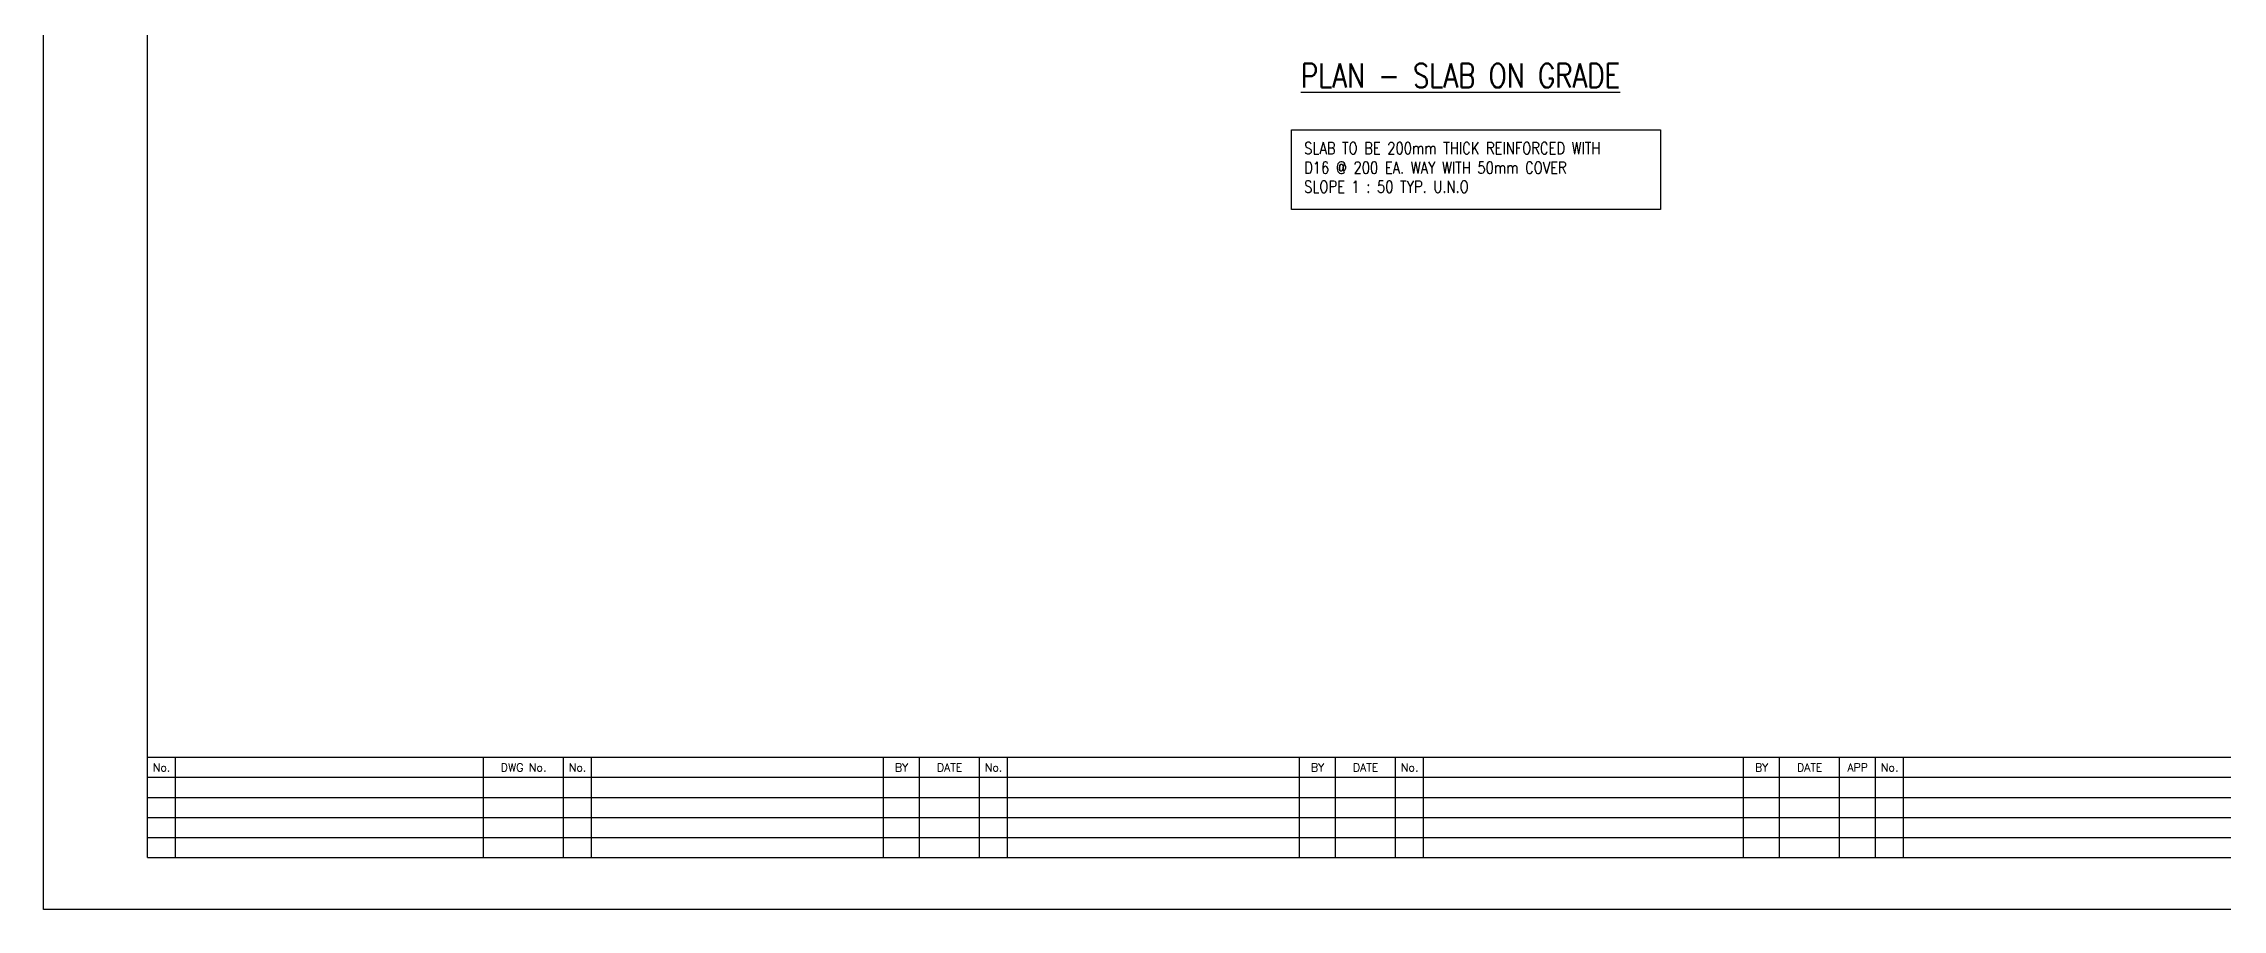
# Model space of a CAD drawing. Extents: x 0 to 84100, y 0 to 59400.
# Drawn here: x 0 to 54469, y 0 to 21652 of the extents above; entities that cross this region are included whole.
import ezdxf
from ezdxf.enums import TextEntityAlignment as Align

# ---------------------------------------------------------------- set-up
doc = ezdxf.new("R2010")
doc.units = 0
doc.header["$LTSCALE"] = 2500
for name, color, linetype in [('BORDER', 7, 'CONTINUOUS'), ('CUTLINE', 7, 'CONTINUOUS'), ('TEXT', 7, 'CONTINUOUS'), ('TEXTL', 2, 'CONTINUOUS')]:
    doc.layers.add(name, color=color, linetype=linetype)
doc.styles.get("Standard").update_dxf_attribs({"font": 'romans', "width": 0.8})

msp = doc.modelspace()

# ---------------------------------------------------------------- linework, layer by layer
at = {"layer": 'BORDER', "color": 0}
for p, q in [((2600, 1300), (2600, 58100)), ((82800, 3800), (2600, 3800)), ((57800, 3300), (2600, 3300)), ((3300, 1300), (3300, 3800)), ((11000, 1300), (11000, 3800)), ((13000, 1300), (13000, 3800)), ((13700, 1300), (13700, 3800)), ((21000, 1300), (21000, 3800)), ((21900, 1300), (21900, 3800)), ((23400, 1300), (23400, 3800)), ((24100, 1300), (24100, 3800)), ((31400, 1300), (31400, 3800)), ((32300, 1300), (32300, 3800)), ((33800, 1300), (33800, 3800)), ((34500, 1300), (34500, 3800)), ((42500, 1300), (42500, 3800)), ((43400, 1300), (43400, 3800)), ((44900, 1300), (44900, 3800)), ((45800, 1300), (45800, 3800)), ((46500, 1300), (46500, 3800)), ((2600, 2800), (57800, 2800)), ((2600, 2300), (57800, 2300)), ((2600, 1800), (57800, 1800)), ((2600, 1300), (82800, 1300))]:
    msp.add_line(p, q, dxfattribs=at)
at = {"layer": 'CUTLINE', "color": 0}
msp.add_lwpolyline([(0, 0), (0, 59400), (84100, 59400), (84100, 0)], close=True, dxfattribs=at)
msp.add_lwpolyline([(0, 0), (0, 59400), (84100, 59400), (84100, 0)], close=True, dxfattribs=at)
at = {"layer": 'TEXT', "color": 0}
msp.add_lwpolyline([(31199, 19497), (40423, 19497), (40423, 17507), (31199, 17507)], close=True, dxfattribs=at)

# ---------------------------------------------------------------- texts
at = {"layer": 'BORDER', "color": 0}
for s, p in [('No.', (2950, 3450)), ('DWG No.', (12000, 3450)), ('No.', (13350, 3450)), ('BY', (21450, 3450)), ('DATE', (22650, 3450)), ('No.', (23750, 3450)), ('BY', (31850, 3450)), ('DATE', (33050, 3450)), ('No.', (34150, 3450)), ('BY', (42950, 3450)), ('DATE', (44150, 3450)), ('APP', (45350, 3450)), ('No.', (46150, 3450))]:
    msp.add_text(s, height=200, dxfattribs=at).set_placement(p, align=Align.CENTER)
at = {"layer": 'TEXT', "color": 0, "width": 0.8}
for s, p in [('SLAB TO BE 200mm THICK REINFORCED WITH', (31513, 18885)), ('D16 @ 200 EA. WAY WITH 50mm COVER ', (31513, 18399)), ('SLOPE 1 : 50 TYP. U.N.O', (31513, 17923))]:
    msp.add_text(s, height=300, dxfattribs=at).set_placement(p)
at = {"layer": 'TEXTL', "color": 0, "width": 0.8}
msp.add_text('%%UPLAN - SLAB ON GRADE', height=600, dxfattribs=at).set_placement((31434, 20553))

doc.saveas('drawing.dxf')
